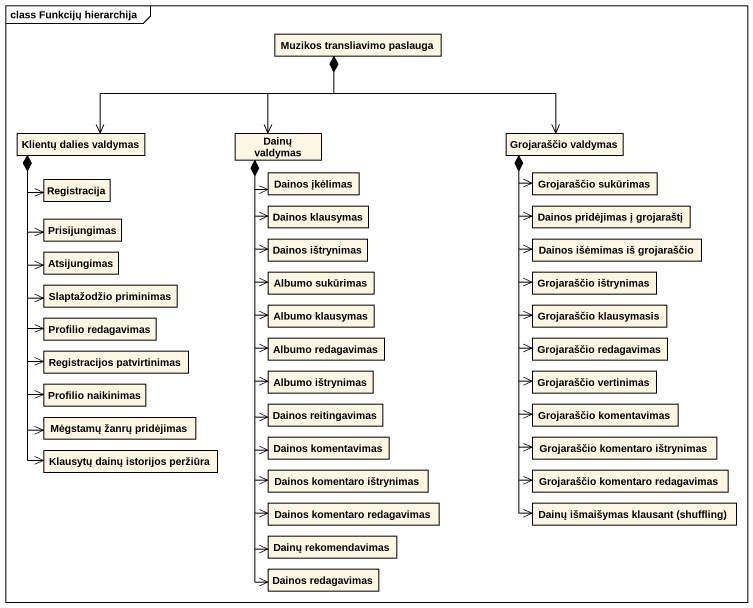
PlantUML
@startuml
mainframe class Funkcijų hierarchija
hide circle
hide empty members
class "Muzikos transliavimo paslauga" as Muzikos_transliavimo
class "Klientų dalies valdymas" as Klientų_dalies_valdymas
class "Dainų valdymas" as Dainų_valdymas
class "Grojaraščio valdymas" as Grojaraščio_valdymas
class Registracija
class "Dainos įkėlimas" as Dainos_įkėlimas
class "Grojaraščio sukūrimas" as Grojaraščio_sukūrimas
class Prisijungimas
class "Dainos ištrynimas" as Dainos_ištrynimas
class "Dainos klausymas" as Dainos_klausymas
class "Dainos pridėjimas į grojaraštį" as Dainos_pridėjimas_į
class "Dainos išėmimas iš grojaraščio" as Dainos_išėmimas_iš
class Atsijungimas
class "Slaptažodžio priminimas" as Slaptažodžio_priminimas
class "Albumo sukūrimas" as Albumo_sukūrimas
class "Grojaraščio ištrynimas" as Grojaraščio_ištrynimas
class "Profilio redagavimas" as Profilio_redagavimas
class "Albumo klausymas" as Albumo_klausymas
class "Grojaraščio klausymasis" as Grojaraščio_klausymasis
class "Registracijos patvirtinimas" as Registracijos_patvirtinimas
class "Albumo redagavimas" as Albumo_redagavimas
class "Albumo ištrynimas" as Albumo_ištrynimas
class "Grojaraščio redagavimas" as Grojaraščio_redagavimas
class "Grojaraščio vertinimas" as Grojaraščio_vertinimas
class "Profilio naikinimas" as Profilio_naikinimas
class "Dainos reitingavimas" as Dainos_reitingavimas
class "Grojaraščio komentavimas" as Grojaraščio_komentavimas
class "Mėgstamų žanrų pridėjimas" as Mėgstamų_žanrų_pridėjimas
class "Klausytų dainų istorijos peržiūra" as Klausytų_dainų_istorijos
class "Dainos komentavimas" as Dainos_komentavimas
class "Grojaraščio komentaro ištrynimas" as Grojaraščio_komentaro
class "Dainos komentaro ištrynimas" as Dainos_komentaro_ištrynimas
class "Grojaraščio komentaro redagavimas" as Grojaraščio_komentaro_2
class "Dainų rekomendavimas" as Dainų_rekomendavimas
class "Dainos komentaro redagavimas" as Dainos_komentaro_redagavimas
class "Dainų išmaišymas klausant (shuffling)" as Dainų_išmaišymas_klausant
class "Dainos redagavimas" as Dainos_redagavimas
Muzikos_transliavimo *-left-> Klientų_dalies_valdymas
Muzikos_transliavimo *--> Dainų_valdymas
Muzikos_transliavimo *-right-> Grojaraščio_valdymas
Klientų_dalies_valdymas *--> Registracija
Klientų_dalies_valdymas *--> Prisijungimas
Klientų_dalies_valdymas *--> Atsijungimas
Klientų_dalies_valdymas *--> Slaptažodžio_priminimas
Klientų_dalies_valdymas *--> Profilio_redagavimas
Klientų_dalies_valdymas *--> Registracijos_patvirtinimas
Klientų_dalies_valdymas *--> Profilio_naikinimas
Klientų_dalies_valdymas *--> Mėgstamų_žanrų_pridėjimas
Klientų_dalies_valdymas *--> Klausytų_dainų_istorijos
Dainų_valdymas *--> Dainos_įkėlimas
Dainų_valdymas *--> Dainos_ištrynimas
Dainų_valdymas *--> Dainos_klausymas
Dainų_valdymas *--> Albumo_sukūrimas
Dainų_valdymas *--> Albumo_klausymas
Dainų_valdymas *--> Albumo_redagavimas
Dainų_valdymas *--> Albumo_ištrynimas
Dainų_valdymas *--> Dainos_reitingavimas
Dainų_valdymas *--> Dainos_komentavimas
Dainų_valdymas *--> Dainos_komentaro_ištrynimas
Dainų_valdymas *--> Dainų_rekomendavimas
Dainų_valdymas *--> Dainos_komentaro_redagavimas
Dainų_valdymas *--> Dainos_redagavimas
Grojaraščio_valdymas *--> Grojaraščio_sukūrimas
Grojaraščio_valdymas *--> Dainos_pridėjimas_į
Grojaraščio_valdymas *--> Dainos_išėmimas_iš
Grojaraščio_valdymas *--> Grojaraščio_ištrynimas
Grojaraščio_valdymas *--> Grojaraščio_klausymasis
Grojaraščio_valdymas *--> Grojaraščio_redagavimas
Grojaraščio_valdymas *--> Grojaraščio_vertinimas
Grojaraščio_valdymas *--> Grojaraščio_komentavimas
Grojaraščio_valdymas *--> Grojaraščio_komentaro
Grojaraščio_valdymas *--> Grojaraščio_komentaro_2
Grojaraščio_valdymas *--> Dainų_išmaišymas_klausant
@enduml
